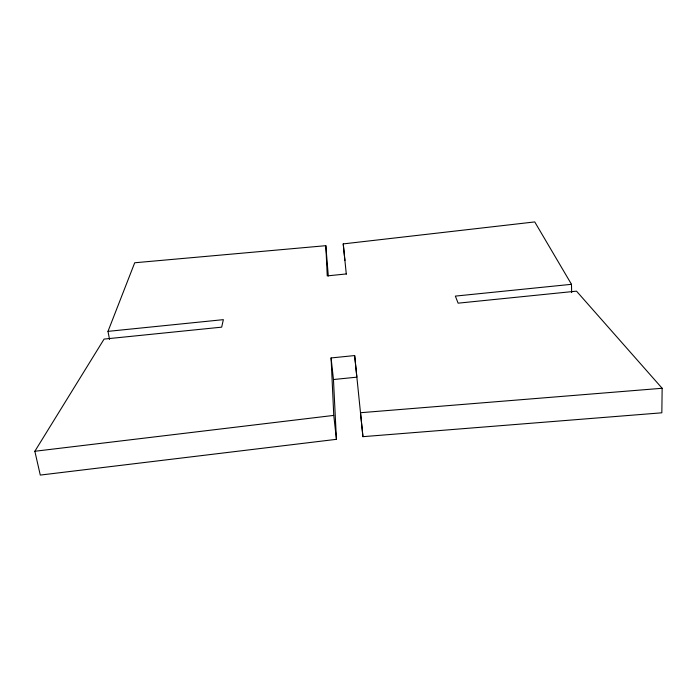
<?xml version="1.0" encoding="UTF-8"?>
<svg xmlns="http://www.w3.org/2000/svg" width="697" height="697" viewBox="0 0 697 697"><rect width="100%" height="100%" fill="white"/><g stroke="black" fill="none" stroke-linecap="round" stroke-linejoin="round"><path stroke-width="1.05" d="M571.653 292.609L571.488 284.315L455.35 296.103L458.129 303.169L576.515 291.163L662.15 388.273L661.836 412.807L362.937 436.67L354.66 355.566L331.084 357.944L333.767 415.403L336.433 439.328L40.278 475.075L34.85 451.264L104.088 339.082L221.681 327.154L223.362 319.653L107.991 331.363L109.542 339.474M107.991 331.363L134.713 262.769L325.83 245.684L328.304 275.986M34.85 451.264L333.767 415.403M344.91 260.53L343.229 243.906L534.747 221.925L571.488 284.315M346.304 273.947L327.242 275.89L325.83 245.684M336.433 439.328L333.454 379.525L356.847 377.164L354.66 355.566M662.15 388.273L360.506 412.72L362.937 436.67M331.084 357.944L333.454 379.525M343.229 243.906L346.304 274.148"/></g></svg>
